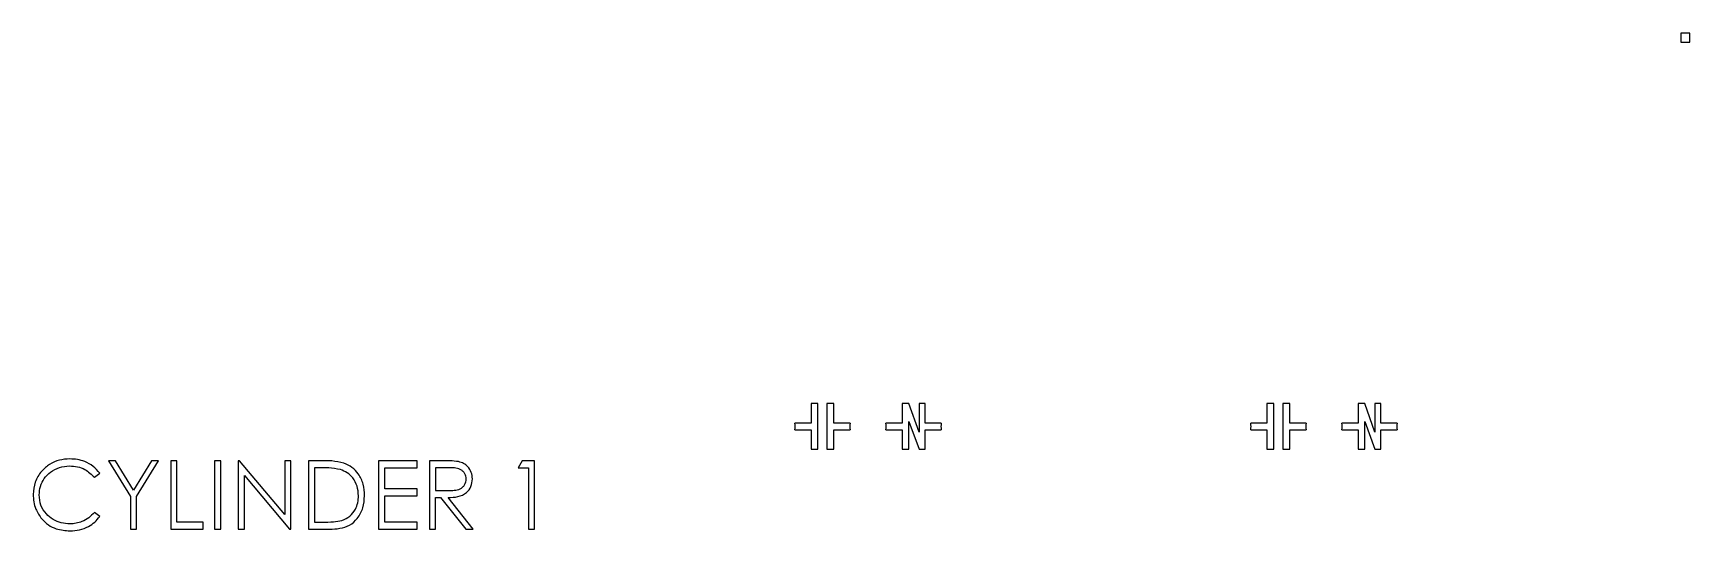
# Model space of a CAD drawing. Header units: millimetres. Extents: x -148 to 776, y -1017 to -448.
# Drawn here: x 412.7 to 776.1, y -556.9 to -447.8 of the extents above.
import ezdxf

# ---------------------------------------------------------------- set-up
doc = ezdxf.new("R2010")
doc.units = ezdxf.units.MM

msp = doc.modelspace()

# ---------------------------------------------------------------- linework, layer by layer
at = {"color": 7, "linetype": 'Continuous', "lineweight": 25}
for p, q in [((774.08, -447.82), (774.08, -449.82)), ((776.08, -447.82), (774.08, -447.82)), ((774.08, -449.82), (776.08, -449.82)), ((776.08, -449.82), (776.08, -447.82)), ((583.33, -529.05), (583.33, -533.3)), ((584.83, -529.05), (583.33, -529.05)), ((584.83, -539.05), (584.83, -529.05)), ((588.33, -529.05), (586.83, -529.05)), ((586.83, -529.05), (586.83, -539.05)), ((588.33, -533.3), (588.33, -529.05)), ((603.33, -529.05), (603.33, -533.3)), ((604.77, -529.05), (603.33, -529.05)), ((607.01, -535.33), (604.77, -529.05)), ((607.01, -529.05), (607.01, -535.33)), ((608.33, -529.05), (607.01, -529.05)), ((608.33, -533.3), (608.33, -529.05)), ((683.33, -529.05), (683.33, -533.3)), ((684.83, -529.05), (683.33, -529.05)), ((684.83, -539.05), (684.83, -529.05)), ((688.33, -529.05), (686.83, -529.05)), ((686.83, -529.05), (686.83, -539.05)), ((688.33, -533.3), (688.33, -529.05)), ((704.77, -529.05), (703.33, -529.05)), ((703.33, -529.05), (703.33, -533.3)), ((707.01, -535.33), (704.77, -529.05)), ((707.01, -529.05), (707.01, -535.33)), ((708.33, -529.05), (707.01, -529.05)), ((708.33, -533.3), (708.33, -529.05)), ((583.33, -533.3), (579.76, -533.3)), ((591.9, -533.3), (588.33, -533.3)), ((603.33, -533.3), (599.76, -533.3)), ((604.77, -532.97), (607.01, -539.05)), ((604.77, -539.05), (604.77, -532.97)), ((611.9, -533.3), (608.33, -533.3)), ((683.33, -533.3), (679.76, -533.3)), ((691.9, -533.3), (688.33, -533.3)), ((703.33, -533.3), (699.76, -533.3)), ((704.77, -532.97), (707.01, -539.05)), ((704.77, -539.05), (704.77, -532.97)), ((711.9, -533.3), (708.33, -533.3)), ((579.76, -534.8), (583.33, -534.8)), ((583.33, -534.8), (583.33, -539.05)), ((588.33, -534.8), (591.9, -534.8)), ((588.33, -539.05), (588.33, -534.8)), ((599.76, -534.8), (603.33, -534.8)), ((603.33, -534.8), (603.33, -539.05)), ((608.33, -534.8), (611.9, -534.8)), ((608.33, -539.05), (608.33, -534.8)), ((679.76, -534.8), (683.33, -534.8)), ((683.33, -534.8), (683.33, -539.05)), ((688.33, -534.8), (691.9, -534.8)), ((688.33, -539.05), (688.33, -534.8)), ((699.76, -534.8), (703.33, -534.8)), ((703.33, -534.8), (703.33, -539.05)), ((708.33, -534.8), (711.9, -534.8)), ((708.33, -539.05), (708.33, -534.8)), ((583.33, -539.05), (584.83, -539.05)), ((586.83, -539.05), (588.33, -539.05)), ((603.33, -539.05), (604.77, -539.05)), ((607.01, -539.05), (608.33, -539.05)), ((683.33, -539.05), (684.83, -539.05)), ((686.83, -539.05), (688.33, -539.05)), ((703.33, -539.05), (704.77, -539.05)), ((707.01, -539.05), (708.33, -539.05)), ((426.15, -545.2), (427.33, -544.3)), ((429.25, -541.55), (434.06, -549.42)), ((430.79, -541.55), (429.25, -541.55)), ((434.73, -547.99), (430.79, -541.55)), ((438.67, -541.55), (434.73, -547.99)), ((435.4, -549.42), (440.21, -541.55)), ((440.21, -541.55), (438.67, -541.55)), ((442.9, -541.55), (442.9, -556.55)), ((444.25, -541.55), (442.9, -541.55)), ((444.25, -555.01), (444.25, -541.55)), ((452.52, -541.55), (452.52, -556.55)), ((453.86, -541.55), (452.52, -541.55)), ((453.86, -556.55), (453.86, -541.55)), ((457.99, -541.55), (457.71, -541.55)), ((457.71, -541.55), (457.71, -556.55)), ((467.9, -553.36), (457.99, -541.55)), ((459.06, -544.77), (468.94, -556.55)), ((459.06, -556.55), (459.06, -544.77)), ((467.9, -541.55), (467.9, -553.36)), ((469.25, -541.55), (467.9, -541.55)), ((469.25, -556.55), (469.25, -541.55)), ((476.12, -541.55), (473.1, -541.55)), ((473.1, -541.55), (473.1, -556.55)), ((475.5, -543.09), (474.44, -543.09)), ((474.44, -543.09), (474.44, -555.01)), ((488.48, -541.55), (488.48, -556.55)), ((496.94, -541.55), (488.48, -541.55)), ((489.83, -543.09), (496.94, -543.09)), ((489.83, -547.7), (489.83, -543.09)), ((496.94, -543.09), (496.94, -541.55)), ((499.63, -541.55), (499.63, -556.55)), ((502.64, -541.55), (499.63, -541.55)), ((500.98, -543.09), (500.98, -548.09)), ((503.79, -543.09), (500.98, -543.09)), ((519.94, -541.55), (519.06, -543.09)), ((519.06, -543.09), (521.36, -543.09)), ((522.71, -541.55), (519.94, -541.55)), ((521.36, -543.09), (521.36, -556.55)), ((522.71, -556.55), (522.71, -541.55)), ((496.94, -547.7), (489.83, -547.7)), ((496.94, -549.24), (496.94, -547.7)), ((500.98, -548.09), (503.73, -548.11)), ((434.06, -549.42), (434.06, -556.55)), ((435.4, -556.55), (435.4, -549.42)), ((489.83, -549.24), (496.94, -549.24)), ((489.83, -555.01), (489.83, -549.24)), ((500.98, -549.63), (502.07, -549.63)), ((500.98, -556.55), (500.98, -549.63)), ((502.07, -549.63), (507.58, -556.55)), ((509.25, -556.55), (503.74, -549.63)), ((427.33, -553.79), (426.15, -552.9)), ((450.02, -555.01), (444.25, -555.01)), ((450.02, -556.55), (450.02, -555.01)), ((474.44, -555.01), (476.16, -555.01)), ((496.94, -555.01), (489.83, -555.01)), ((496.94, -556.55), (496.94, -555.01)), ((434.06, -556.55), (435.4, -556.55)), ((442.9, -556.55), (450.02, -556.55)), ((452.52, -556.55), (453.86, -556.55)), ((457.71, -556.55), (459.06, -556.55)), ((468.94, -556.55), (469.25, -556.55)), ((473.1, -556.55), (477.74, -556.55)), ((488.48, -556.55), (496.94, -556.55)), ((499.63, -556.55), (500.98, -556.55)), ((507.58, -556.55), (509.25, -556.55)), ((521.36, -556.55), (522.71, -556.55))]:
    msp.add_line(p, q, dxfattribs=at)
for centre, start, end in [((575.83, -534.05), 349.1931, 10.8069), ((595.83, -534.05), 169.1931, 190.8069), ((595.83, -534.05), 349.1931, 10.8069), ((615.83, -534.05), 169.1931, 190.8069), ((675.83, -534.05), 349.1931, 10.8069), ((695.83, -534.05), 169.1931, 190.8069), ((695.83, -534.05), 349.1931, 10.8069), ((715.83, -534.05), 169.1931, 190.8069)]:
    msp.add_arc(centre, 4, start, end, dxfattribs=at)
for points, knots in [([(420.78, -541.17), (420, -541.21), (418.44, -541.31), (416.26, -542.28), (414.38, -543.91), (412.95, -546.2), (412.79, -548.04), (412.71, -548.96)], [0, 0, 0, 0, 0.1869567, 0.3737011, 0.5605256, 0.7801712, 1, 1, 1, 1]), ([(427.33, -544.3), (426.87, -543.77), (425.94, -542.7), (424.19, -541.75), (422.44, -541.24), (421.34, -541.19), (420.78, -541.17)], [0, 0, 0, 0, 0.279731, 0.559586, 0.779743, 1, 1, 1, 1]), ([(414.06, -549.07), (414.1, -548.43), (414.2, -547.15), (415.08, -545.4), (416.51, -543.94), (418.44, -542.9), (419.94, -542.77), (420.7, -542.7)], [0, 0, 0, 0, 0.186789, 0.373421, 0.560077, 0.780017, 1, 1, 1, 1]), ([(420.7, -542.7), (421.28, -542.74), (422.43, -542.81), (424.42, -543.51), (425.49, -544.56), (426.15, -545.2)], [0, 0, 0, 0, 0.280727, 0.561273, 1, 1, 1, 1]), ([(480.11, -543.51), (479.25, -543.36), (477.73, -543.09), (476.18, -543.09), (475.5, -543.09)], [0, 0, 0, 0, 0.559542, 1, 1, 1, 1]), ([(480.88, -542.09), (480.01, -541.9), (478.44, -541.55), (476.83, -541.55), (476.12, -541.55)], [0, 0, 0, 0, 0.559357, 1, 1, 1, 1]), ([(484.06, -549.24), (484.01, -548.53), (483.91, -547.13), (482.98, -545.37), (481.65, -544.1), (480.62, -543.71), (480.11, -543.51)], [0, 0, 0, 0, 0.2801784, 0.5597646, 0.7797967, 1, 1, 1, 1]), ([(485.4, -549.24), (485.35, -548.39), (485.24, -546.7), (484.21, -544.54), (482.71, -542.91), (481.49, -542.37), (480.88, -542.09)], [0, 0, 0, 0, 0.280236, 0.559935, 0.779933, 1, 1, 1, 1]), ([(506.03, -541.76), (505.4, -541.68), (504.27, -541.55), (503.14, -541.55), (502.64, -541.55)], [0, 0, 0, 0, 0.559717, 1, 1, 1, 1]), ([(507.71, -545.56), (507.69, -545.34), (507.66, -544.9), (507.36, -544.3), (506.94, -543.79), (506.2, -543.3), (505.1, -543.11), (504.23, -543.1), (503.79, -543.09)], [0, 0, 0, 0, 0.125015, 0.250032, 0.375077, 0.50011, 0.7495, 1, 1, 1, 1]), ([(509.06, -545.56), (509.02, -545.07), (508.93, -544.08), (508.15, -542.9), (507.15, -542.1), (506.41, -541.87), (506.03, -541.76)], [0, 0, 0, 0, 0.279899, 0.559327, 0.779605, 1, 1, 1, 1]), ([(503.73, -548.11), (504.17, -548.1), (505.06, -548.09), (506.18, -547.86), (506.94, -547.37), (507.53, -546.68), (507.64, -546.01), (507.71, -545.56)], [0, 0, 0, 0, 0.251139, 0.50113, 0.626474, 0.751856, 1, 1, 1, 1]), ([(503.74, -549.63), (504.45, -549.6), (505.86, -549.56), (507.75, -548.77), (508.89, -547.24), (509, -546.12), (509.06, -545.56)], [0, 0, 0, 0, 0.281289, 0.560374, 0.77996, 1, 1, 1, 1]), ([(412.71, -548.96), (412.74, -549.5), (412.79, -550.59), (413.3, -552.48), (414.12, -553.62), (414.61, -554.31)], [0, 0, 0, 0, 0.280428, 0.560728, 1, 1, 1, 1]), ([(420.79, -555.4), (420.15, -555.36), (418.86, -555.28), (417.05, -554.53), (415.46, -553.22), (414.26, -551.35), (414.12, -549.83), (414.06, -549.07)], [0, 0, 0, 0, 0.186992, 0.373781, 0.560606, 0.780206, 1, 1, 1, 1]), ([(477.74, -556.55), (478.49, -556.53), (479.99, -556.48), (482.2, -555.81), (484, -554.18), (485.21, -551.9), (485.34, -550.13), (485.4, -549.24)], [0, 0, 0, 0, 0.187244, 0.373747, 0.560085, 0.779874, 1, 1, 1, 1]), ([(480.45, -554.63), (481.05, -554.37), (482.26, -553.84), (483.4, -552.36), (483.98, -550.77), (484.03, -549.75), (484.06, -549.24)], [0, 0, 0, 0, 0.27959, 0.559122, 0.779407, 1, 1, 1, 1]), ([(414.61, -554.31), (415.07, -554.77), (415.99, -555.69), (418.11, -556.73), (419.78, -556.86), (420.8, -556.94)], [0, 0, 0, 0, 0.2802, 0.56038, 1, 1, 1, 1]), ([(426.15, -552.9), (425.75, -553.31), (424.96, -554.13), (423.55, -554.91), (422.14, -555.33), (421.24, -555.38), (420.79, -555.4)], [0, 0, 0, 0, 0.2799962, 0.559782, 0.7798748, 1, 1, 1, 1]), ([(420.8, -556.94), (421.5, -556.89), (422.91, -556.81), (424.75, -556.08), (426.26, -555.06), (426.97, -554.21), (427.33, -553.79)], [0, 0, 0, 0, 0.280014, 0.559822, 0.77989, 1, 1, 1, 1]), ([(476.16, -555.01), (476.97, -555.01), (478.41, -555.02), (479.83, -554.75), (480.45, -554.63)], [0, 0, 0, 0, 0.560426, 1, 1, 1, 1])]:
    msp.add_open_spline(points, degree=3, knots=knots, dxfattribs=at)

doc.saveas('drawing.dxf')
